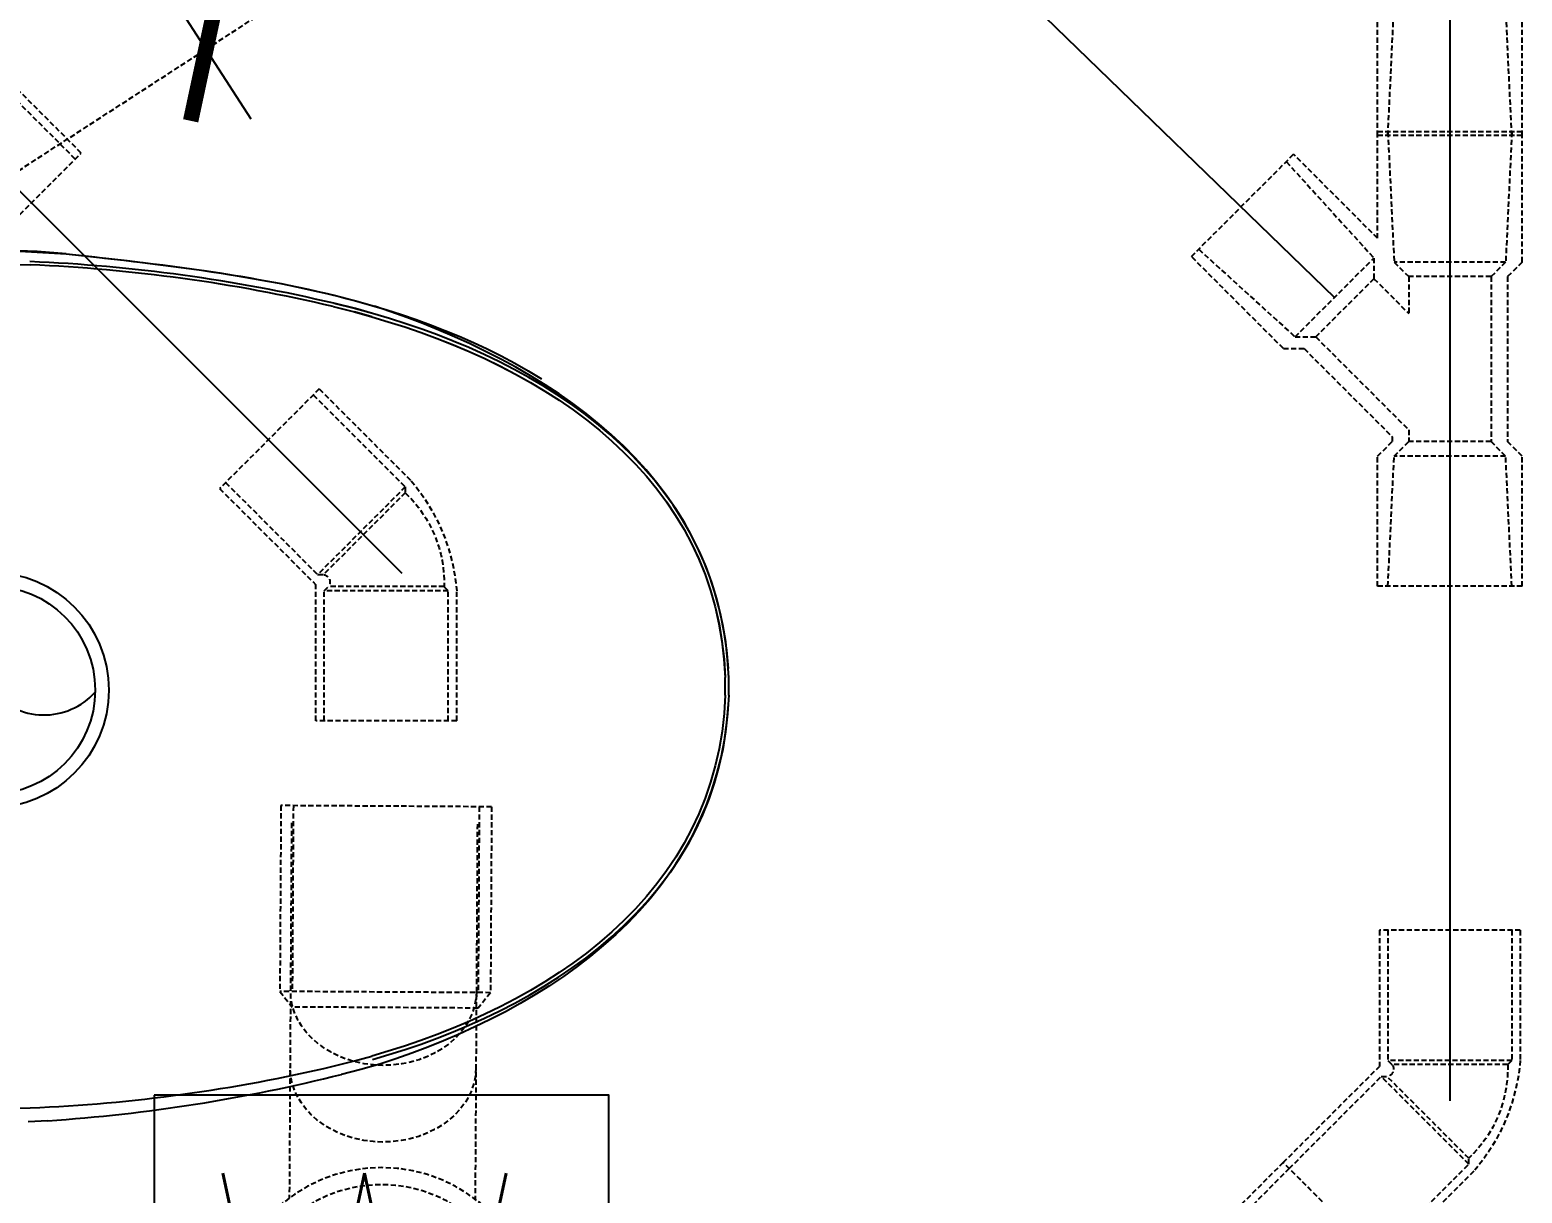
# Model space of a CAD drawing. Header units: millimetres. Extents: x 0 to 887, y -3549 to 0.
# Drawn here: x 242.6 to 314.8, y -2588.7 to -2532.4 of the extents above; entities that cross this region are included whole.
import ezdxf

# ---------------------------------------------------------------- set-up
doc = ezdxf.new("R2010")
doc.units = ezdxf.units.MM
doc.linetypes.add('HIDDEN', pattern=[0.375, 0.25, -0.125])
for name, color, linetype in [('02_(橋尚興華城後壁段)建築外部參考_TEST$0$A_建築_衛浴', 8, 'Continuous'), ('02_(橋尚興華城後壁段)排水底板管路外部參考$0$P_排水_配管線_WP', 30, 'Continuous'), ('03-P-另件', 51, 'HIDDEN'), ('P_排水_底板_落水頭', 3, 'Continuous'), ('SP', 1, 'Continuous'), ('TOILET', 9, 'Continuous'), ('標註', 1, 'Continuous')]:
    doc.layers.add(name, color=color, linetype=linetype)
doc.styles.add('CHINA', font='txt.shx', dxfattribs={"bigfont": 'bigfont.shx'})
doc.styles.add('CHINA-H', font='romans.shx', dxfattribs={"width": 0.6, "bigfont": 'chineset.shx'})
doc.dimstyles.new('JJ', dxfattribs={"dimscale": 0, "dimtxt": 25, "dimasz": 5, "dimexe": 4, "dimexo": 20, "dimgap": 1.5, "dimtad": 1, "dimdec": 0, "dimdsep": 46, "dimtxsty": 'CHINA-H', "dimblk": 'ARCHTICK', "dimcen": 72.950957, "dimdle": 5, "dimclrd": 256, "dimclre": 256, "dimclrt": 256, "dimadec": 0, "dimazin": 0, "dimtfac": 1, "dimtdec": 0, "dimtix": 1, "dimtmove": 1, "dimatfit": 3, "dimfxl": 40, "dimtolj": 1, "dimlwd": -1, "dimlwe": -1, "dimarcsym": 0})

# ---------------------------------------------------------------- blocks, each defined once
blk = doc.blocks.new('_ArchTick')
at = {"color": 0, "linetype": 'ByBlock', "const_width": 0.15}
blk.add_lwpolyline([(-0.5, -0.5), (0.5, 0.5)], dxfattribs=at)
blk = doc.blocks.new('*D231')
at = {"layer": '03-P-另件', "linetype": 'Continuous', "transparency": 16777216}
for p, q in [((-12182.043, 362.902), (-12167.998, 341.218)), ((-12193.954, 355.187), (-12179.909, 333.503))]:
    blk.add_line(p, q, dxfattribs=at)
at = {"layer": '03-P-另件', "transparency": 16777216}
for p, q in [((-12170.172, 344.575), (-12165.976, 347.294)), ((-12182.083, 336.86), (-12170.172, 344.575)), ((-12182.083, 336.86), (-12186.28, 334.142))]:
    blk.add_line(p, q, dxfattribs=at)
at = {"layer": '03-P-另件', "transparency": 16777216, "xscale": 5, "yscale": 5, "zscale": 5}
for p, rotation in [((-12170.172, 344.575), 212.9322815510637), ((-12182.083, 336.86), 32.93228155106366)]:
    blk.add_blockref('_ArchTick', p, dxfattribs=dict(at, rotation=rotation))
at = {"layer": '03-P-另件', "transparency": 16777216, "insert": (-12183.739, 352.468), "char_height": 25, "attachment_point": 5, "rotation": 32.93228, "style": 'CHINA-H'}
blk.add_mtext('\\A1;14', dxfattribs=at)
blk = doc.blocks.new('B018')
blk.add_lwpolyline([(-11, 11), (-11, -11), (11, -11), (11, 11)], close=True)
at = {"style": 'CHINA', "text_generation_flag": 4}
blk.add_text('W', height=16, rotation=180, dxfattribs=at).set_placement((7.411, -8.774))
blk = doc.blocks.new('AS10D2D')
for radius in [5.7, 5.04]:
    blk.add_circle((0, 0), radius)
for centre, start, end in [((-2.565, -2.131), 39.72084, 137.88926), ((2.565, 2.131), 219.72084, 317.88926)]:
    blk.add_arc(centre, 3.335, start, end)
blk = doc.blocks.new('*U254')
blk.add_blockref('AS10D2D', (0, 0))
blk = doc.blocks.new('A$C0c4243f9')
for p, q in [((-3.609, 17.222), (-3.192, 17.225)), ((-3.571, 13.672), (-3.609, 17.222)), ((3.302, 17.276), (-3.192, 17.226)), ((-3.192, 17.226), (-3.106, 6.826)), ((2.896, 17.273), (2.983, 6.881)), ((3.302, 17.276), (3.329, 13.724)), ((-3.571, 13.672), (3.329, 13.724)), ((15.97, 5.276), (15.224, 4.672)), ((24.97, 5.327), (15.97, 5.276)), ((15.97, 5.276), (16.028, -4.924)), ((24.97, 5.327), (25.028, -4.873)), ((24.135, 4.637), (5.974, 4.534)), ((15.224, 4.672), (15.275, -4.328)), ((24.973, 4.727), (15.974, 4.676)), ((-17.276, 3.368), (-13.673, 3.396)), ((-17.223, -3.631), (-17.276, 3.368)), ((-17.223, -3.598), (-17.276, 3.302)), ((-17.273, 2.957), (-6.849, 3.057)), ((-13.62, -3.604), (-13.673, 3.396)), ((-17.226, -3.22), (-6.833, -3.092)), ((-17.223, -3.598), (-13.672, -3.571)), ((-17.223, -3.631), (-13.62, -3.604)), ((16.028, -4.924), (15.275, -4.328)), ((25.024, -4.273), (16.025, -4.324)), ((24.186, -4.363), (6.025, -4.466)), ((25.028, -4.873), (16.028, -4.924))]:
    blk.add_line(p, q)
at = {"color": 6}
for q in [(-17.249, -0.182), (-17.223, -3.631), (-17.212, -3.631)]:
    blk.add_line((-17.249, -0.132), q, dxfattribs=at)
for radius in [7.5, 6.675]:
    blk.add_circle((0, 0), radius)
for centre in [(12.348, 0.07), (16.06, 0.091)]:
    blk.add_ellipse(centre, major_axis=(0.026, -4.5), ratio=0.802245, start_param=3.141593, end_param=6.283185)
blk = doc.blocks.new('pbls050')
at = {"color": 0, "linetype": 'ByBlock'}
for p, q in [((3.246, 8.068), (-1.412, 3.41)), ((8.068, 3.246), (3.246, 8.068)), ((3.536, 7.778), (-0.919, 3.323)), ((-8, 3.41), (-1.412, 3.41)), ((-8, -3.41), (-8, 3.41)), ((-8, 3), (-1.7, 3)), ((-1.7, 3), (-1.5, 2.8)), ((-1.7, -3), (-1.7, 3)), ((3.323, -0.919), (-0.919, 3.323)), ((-0.919, 3.323), (-0.919, 3.041)), ((3.041, -0.919), (-0.919, 3.041)), ((7.778, 3.536), (3.323, -0.919)), ((8.068, 3.246), (3.613, -1.209)), ((-1.5, -2.8), (-1.5, 2.8)), ((3.323, -0.919), (3.041, -0.919)), ((-1.7, -3), (-1.5, -2.8)), ((-8, -3), (-1.7, -3)), ((-8, -3.41), (-1.7, -3.41))]:
    blk.add_line(p, q, dxfattribs=at)
for centre, radius, start, end in [((-1.281, 3.092), 0.365, 233.13638, 351.86362), ((-2.473, 5.971), 9.412, 274.71152, 310.28848), ((-1.338, 3.231), 6.033, 268.46498, 316.53502)]:
    blk.add_arc(centre, radius, start, end, dxfattribs=at)
blk = doc.blocks.new('*U49')
blk.add_blockref('pbls050', (0, 0))
blk = doc.blocks.new('pbyt050')
at = {"color": 0, "linetype": 'ByBlock'}
for p, q in [((-7.566, 12.516), (-12.516, 7.566)), ((-3.111, 8.061), (-7.566, 12.516)), ((-7.92, 12.162), (-3.677, 7.495)), ((-3.111, 8.061), (-3.111, 7.061)), ((-8.45, 3.5), (-12.516, 7.566)), ((-12.162, 7.92), (-7.495, 3.677)), ((-3.677, 7.495), (-7.495, 3.677)), ((-3.677, 7.495), (-3.677, 6.495)), ((-3.111, 7.061), (1.157, 2.793)), ((-3.677, 6.495), (-6.495, 3.677)), ((-3.677, 6.495), (0.825, 1.993)), ((-7.495, 3.677), (-6.495, 3.677)), ((-6.495, 3.677), (-4.811, 1.993)), ((-13.6, -3.5), (-13.6, 3.5)), ((-8.45, 3.5), (-13.6, 3.5)), ((-13.6, 3), (-7.3, 2.7)), ((2.1, 3.5), (1.393, 2.793)), ((8.4, 3.5), (2.1, 3.5)), ((8.4, 3), (2.1, 2.7)), ((8.4, -3.5), (8.4, 3.5)), ((-7.3, -2.7), (-7.3, 2.7)), ((-7.3, 2.7), (-6.593, 1.993)), ((1.157, 2.793), (1.393, 2.793)), ((2.1, 2.7), (1.393, 1.993)), ((2.1, -2.7), (2.1, 2.7)), ((-6.593, 1.993), (-4.811, 1.993)), ((-6.593, -1.993), (-6.593, 1.993)), ((0.825, 1.993), (1.393, 1.993)), ((1.393, -1.993), (1.393, 1.993)), ((-7.3, -2.7), (-6.593, -1.993)), ((-6.593, -1.993), (1.393, -1.993)), ((2.1, -2.7), (1.393, -1.993)), ((-13.6, -3), (-7.3, -2.7)), ((-7.3, -3.5), (-6.593, -2.793)), ((-6.593, -2.793), (1.393, -2.793)), ((2.1, -3.5), (1.393, -2.793)), ((8.4, -3), (2.1, -2.7)), ((-7.3, -3.5), (-13.6, -3.5)), ((8.4, -3.5), (2.1, -3.5))]:
    blk.add_line(p, q, dxfattribs=at)
blk = doc.blocks.new('*U255')
blk.add_blockref('pbyt050', (0, 0))
blk = doc.blocks.new('A$C06810245')
at = {"layer": '03-P-另件'}
dim = blk.add_aligned_dim(p1=(-89.7, -2.772), p2=(-77.789, 4.943), distance=-41.836, dimstyle='JJ', override={"dimscale": 1}, dxfattribs=at)
dim.commit()
dim.dimension.update_dxf_attribs({"geometry": '*D231', "text_midpoint": (-68.612, -22.278), "insert": (12115.127, -374.746)})
blk = doc.blocks.new('A$C810d9bd0')
at = {"layer": '02_(橋尚興華城後壁段)建築外部參考_TEST$0$A_建築_衛浴'}
for p, q in [((114.498, -175.35), (115.913, -175.419)), ((115.913, -175.402), (114.498, -175.35)), ((117.312, -175.505), (115.913, -175.402)), ((115.913, -175.419), (117.312, -175.505)), ((114.515, -176.005), (115.568, -176.04)), ((130.243, -178.058), (131.278, -178.317)), ((131.313, -178.162), (130.277, -177.903)), ((130.277, -177.903), (131.313, -178.162)), ((132.107, -178.558), (131.278, -178.317)), ((131.278, -178.317), (132.107, -178.558)), ((132.97, -178.645), (131.313, -178.162)), ((131.313, -178.162), (132.142, -178.386)), ((130.243, -214.84), (131.278, -214.581)), ((131.278, -214.581), (132.107, -214.356)), ((131.572, -214.995), (130.64, -215.237)), ((132.504, -214.736), (131.572, -214.995)), ((114.515, -216.893), (115.568, -216.858)), ((116.414, -217.479), (115.464, -217.531))]:
    blk.add_line(p, q, dxfattribs=at)
at = {"layer": '02_(橋尚興華城後壁段)建築外部參考_TEST$0$A_建築_衛浴', "ltscale": 0.8}
for p, q in [((149.215, -196.88), (149.215, -196.018)), ((149.389, -196.88), (149.389, -196.018))]:
    blk.add_line(p, q, dxfattribs=at)
at = {"layer": '02_(橋尚興華城後壁段)建築外部參考_TEST$0$A_建築_衛浴'}
for centre, radius, start, end in [((112.421, -253.457), 77.635, 76.70312, 87.6893), ((112.421, -253.457), 77.635, 76.70312, 87.6893), ((112.297, -254.183), 78.211, 76.73544, 87.60299), ((112.49, -140.135), 76.785, 272.29792, 283.36797), ((111.187, -138.092), 79.56, 273.76733, 284.1527)]:
    blk.add_arc(centre, radius, start, end, dxfattribs=at)
for points in [[(117.312, -175.505), (125.132, -176.364), (133.51, -177.308), (140.325, -181.561)], [(117.312, -175.505), (122.244, -176.045), (127.398, -176.623), (132.242, -178.042)], [(149.371, -195.586), (148.799, -186.058), (140.586, -180.8), (132.242, -178.042)], [(132.107, -178.558), (140.633, -180.96), (148.889, -186.374), (149.215, -196.018)], [(132.107, -178.558), (140.642, -180.966), (148.878, -186.37), (149.215, -196.018)], [(149.389, -196.018), (149.075, -186.617), (141.299, -181.175), (132.97, -178.645)], [(149.215, -196.88), (148.899, -206.523), (140.623, -211.947), (132.107, -214.356)], [(149.389, -196.88), (149.082, -206.605), (140.741, -212.099), (132.504, -214.736)], [(132.142, -214.512), (140.555, -212.152), (148.817, -206.81), (149.371, -197.329)]]:
    blk.add_open_spline(points, degree=3, dxfattribs=at)
at = {"layer": '02_(橋尚興華城後壁段)排水底板管路外部參考$0$P_排水_配管線_WP'}
for p, q in [((184.307, -72.944), (184.307, -216.513)), ((143.729, -143.712), (178.721, -177.618)), ((111.385, -168.797), (133.559, -190.971))]:
    blk.add_line(p, q, dxfattribs=at)
at = {"layer": 'TOILET'}
for p, q in [((114.498, -175.35), (115.913, -175.419)), ((115.913, -175.402), (114.498, -175.35)), ((117.312, -175.505), (115.913, -175.402)), ((115.913, -175.419), (117.312, -175.505)), ((114.515, -176.005), (115.568, -176.04)), ((130.243, -178.058), (131.278, -178.317)), ((131.313, -178.162), (130.277, -177.903)), ((130.277, -177.903), (131.313, -178.162)), ((132.107, -178.558), (131.278, -178.317)), ((131.278, -178.317), (132.107, -178.558)), ((132.97, -178.645), (131.313, -178.162)), ((131.313, -178.162), (132.142, -178.386)), ((130.243, -214.84), (131.278, -214.581)), ((131.278, -214.581), (132.107, -214.356)), ((131.572, -214.995), (130.64, -215.237)), ((132.504, -214.736), (131.572, -214.995)), ((114.515, -216.893), (115.568, -216.858)), ((116.414, -217.479), (115.464, -217.531))]:
    blk.add_line(p, q, dxfattribs=at)
at = {"layer": 'TOILET', "ltscale": 0.8}
for p, q in [((149.215, -196.88), (149.215, -196.018)), ((149.389, -196.88), (149.389, -196.018))]:
    blk.add_line(p, q, dxfattribs=at)
at = {"layer": 'TOILET'}
for centre, radius, start, end in [((112.421, -253.457), 77.635, 76.70312, 87.6893), ((112.421, -253.457), 77.635, 76.70312, 87.6893), ((112.297, -254.183), 78.211, 76.73544, 87.60299), ((112.49, -140.135), 76.785, 272.29792, 283.36797), ((111.187, -138.092), 79.56, 273.76733, 284.1527)]:
    blk.add_arc(centre, radius, start, end, dxfattribs=at)
for points in [[(117.312, -175.505), (125.132, -176.364), (133.51, -177.308), (140.325, -181.561)], [(117.312, -175.505), (122.244, -176.045), (127.398, -176.623), (132.242, -178.042)], [(149.371, -195.586), (148.799, -186.058), (140.586, -180.8), (132.242, -178.042)], [(132.107, -178.558), (140.633, -180.96), (148.889, -186.374), (149.215, -196.018)], [(132.107, -178.558), (140.642, -180.966), (148.878, -186.37), (149.215, -196.018)], [(149.389, -196.018), (149.075, -186.617), (141.299, -181.175), (132.97, -178.645)], [(149.215, -196.88), (148.899, -206.523), (140.623, -211.947), (132.107, -214.356)], [(149.389, -196.88), (149.082, -206.605), (140.741, -212.099), (132.504, -214.736)], [(132.142, -214.512), (140.555, -212.152), (148.817, -206.81), (149.371, -197.329)]]:
    blk.add_open_spline(points, degree=3, dxfattribs=at)
at = {"layer": '03-P-另件', "xscale": -1}
for name, p, rotation in [('*U255', (184.307, -161.384), 90), ('*U49', (109.971, -167.383), 314.999999999908), ('*U255', (184.307, -183.205), 90), ('*U49', (132.809, -190.118), 134.9999999999999), ('A$C0c4243f9', (132.577, -227.251), 269.9889863158735), ('*U49', (184.307, -216.261), 89.99999999999713), ('*U49', (172.994, -227.574), 45.00000000000016)]:
    blk.add_blockref(name, p, dxfattribs=dict(at, rotation=rotation))
at = {"layer": 'P_排水_底板_落水頭'}
blk.add_blockref('B018', (132.577, -227.251), dxfattribs=at)
at = {"layer": 'SP', "rotation": 180}
blk.add_blockref('*U254', (113.673, -196.63), dxfattribs=at)
at = {"layer": '標註'}
blk.add_blockref('A$C06810245', (179.122, -135.438), dxfattribs=at)

msp = doc.modelspace()

# ---------------------------------------------------------------- block references
at = {"color": 1}
msp.add_blockref('A$C810d9bd0', (127.04, -2367.7), dxfattribs=at)

doc.saveas('drawing.dxf')
